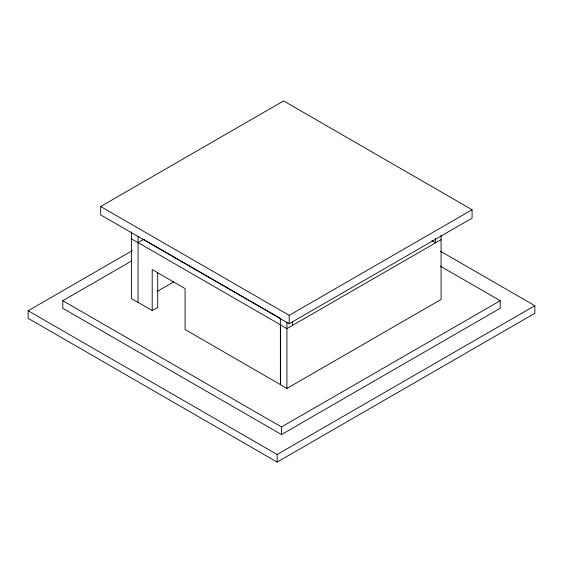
<?xml version="1.0" encoding="UTF-8"?>
<svg xmlns="http://www.w3.org/2000/svg" width="563" height="563" viewBox="0 0 563 563"><rect width="100%" height="100%" fill="white"/><g stroke="black" fill="none" stroke-linecap="round" stroke-linejoin="round"><path stroke-width="0.84" d="M100.678 206.515L283.583 100.918L472.083 209.746L472.083 218.134L289.178 323.732L100.678 214.904L100.678 206.515L289.178 315.343L472.083 209.746M138.034 242.66L144.107 239.155M440.428 251.211L534.85 305.723L534.85 313.295L277.144 462.082L28.15 318.327L28.15 310.755L132.298 250.619M440.21 266.081L500.197 300.712L500.197 308.285L281.5 434.552L62.803 308.285L62.803 300.712L131.904 260.817M157.014 291.514L173.721 281.873M138.118 302.43L152.207 310.558L157.71 307.384L157.71 272.548M441.082 239.634L286.919 328.637L280.36 324.851M280.36 318.693L280.374 384.656L286.933 388.442L441.082 299.446L441.082 235.235M62.803 300.712L281.5 426.972L500.197 300.712M28.15 310.755L277.144 454.503L534.85 305.723M431.934 240.704L435.572 242.808L435.572 238.416M143.621 239.437L213.651 279.867M215.172 280.74L279.874 318.095M138.118 242.611L280.458 324.795L280.458 384.606L185.072 329.538L185.072 288.601L152.207 269.628L152.207 310.558M131.468 238.874L138.069 242.695M292.429 321.937L292.429 325.456M289.178 315.343L289.178 323.732M286.919 322.479L286.933 388.442M281.5 426.972L281.5 434.552M277.144 454.503L277.144 462.082M138.069 236.544L138.034 302.479L131.468 298.693L131.51 231.872"/></g></svg>
